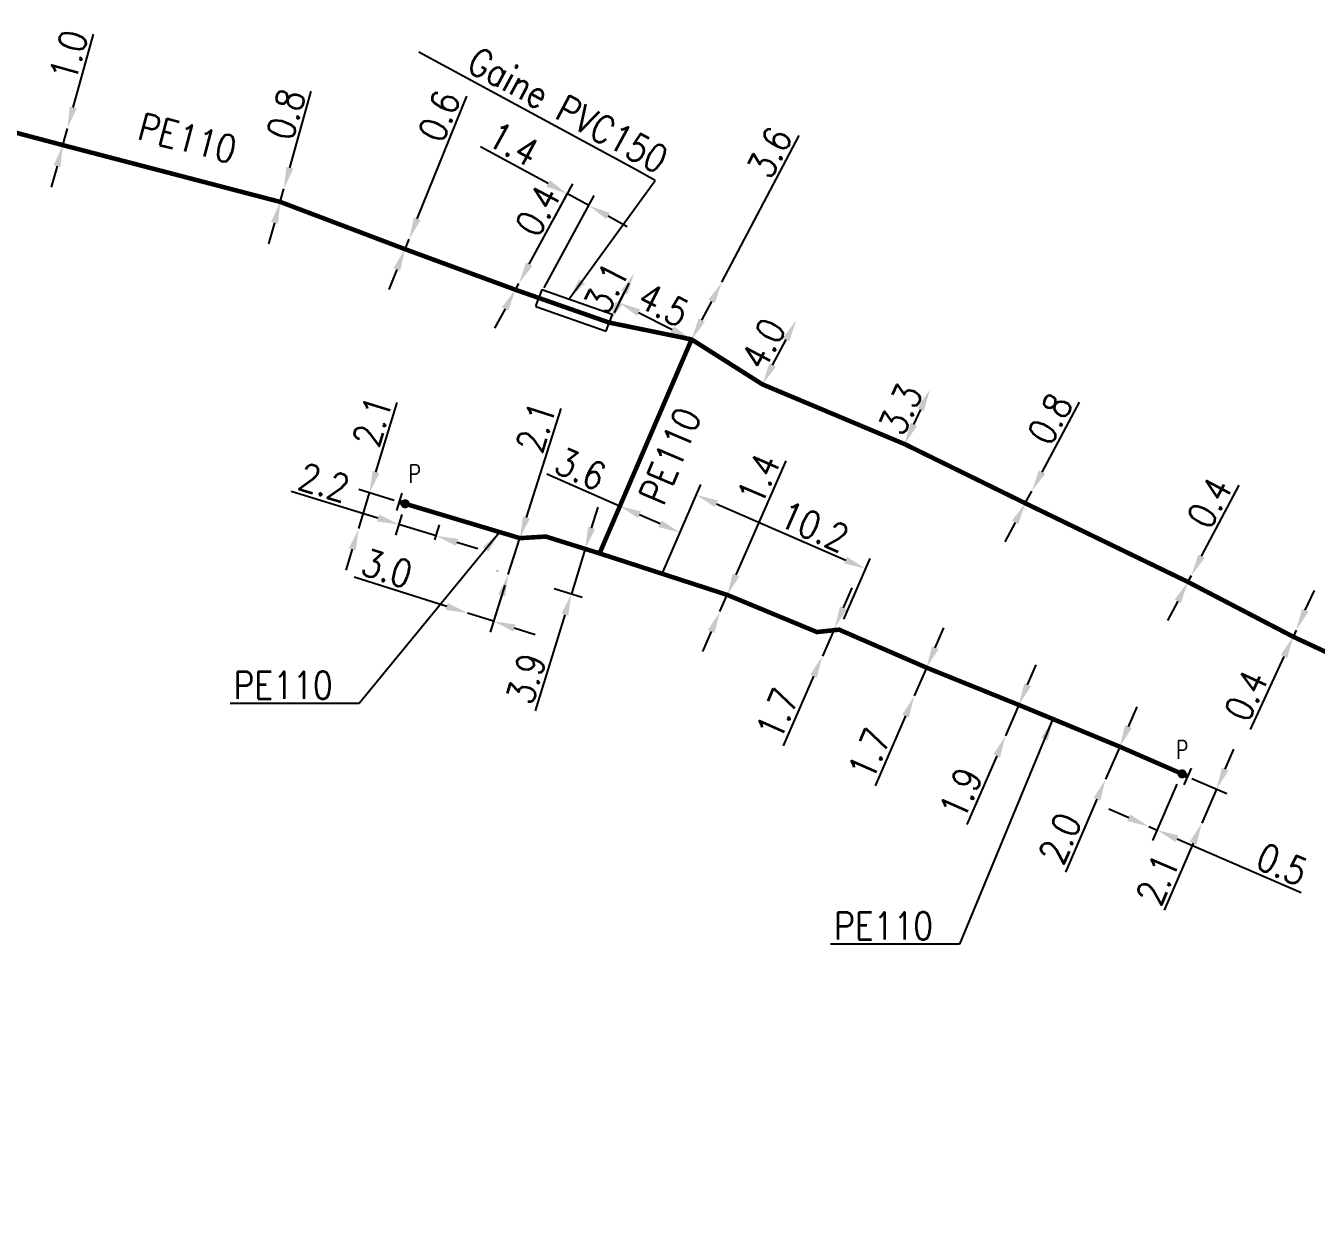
# Model space of a CAD drawing. Header units: millimetres. Extents: x 110000 to 110971, y 128118 to 129006.
# Drawn here: x 110171.7 to 110242.7, y 128622.2 to 128687.7 of the extents above; entities that cross this region are included whole.
import ezdxf
from ezdxf.enums import TextEntityAlignment as Align

# ---------------------------------------------------------------- set-up
doc = ezdxf.new("R2010")
doc.units = ezdxf.units.MM
doc.linetypes.add('L_100_PE', pattern=[14, 10, -1.5, 1, -1.5])
doc.layers.get('0').update_dxf_attribs({"linetype": 'CONTINUOUS'})
for name, color, linetype in [('L_140', 3, 'CONTINUOUS'), ('L_300', 7, 'CONTINUOUS'), ('L_340', 7, 'CONTINUOUS'), ('L_400', 7, 'CONTINUOUS')]:
    doc.layers.add(name, color=color, linetype=linetype)
doc.styles.add('G_ROMANS', font='ROMANS.SHX', dxfattribs={"width": 0.75})
doc.styles.get("Standard").update_dxf_attribs({"font": 'romans.shx', "width": 0.85})
doc.dimstyles.get("Standard").update_dxf_attribs({"dimtxt": 1.5, "dimasz": 1.2, "dimexe": 0.625, "dimexo": 0.625, "dimgap": 0.25, "dimtad": 1, "dimdec": 1, "dimzin": 0, "dimdsep": 46, "dimtxsty": 'Standard', "dimcen": -0.5, "dimadec": 0, "dimazin": 0, "dimtfac": 1, "dimtdec": 1, "dimtmove": 0, "dimatfit": 3, "dimfxl": 1, "dimtolj": 1, "dimtzin": 0, "dimarcsym": 0})

# ---------------------------------------------------------------- blocks, each defined once
blk = doc.blocks.new('*D106')
at = {"layer": 'L_140', "color": 0, "linetype": 'Continuous', "lineweight": -2, "ltscale": 0.5, "transparency": 16777216}
for p, q in [((110174.272, 128683.191), (110175.386, 128687.23)), ((110173.7, 128681.119), (110173.953, 128682.034)), ((110173.381, 128679.962), (110173.062, 128678.805))]:
    blk.add_line(p, q, dxfattribs=at)
at = {"layer": 'L_140', "color": 0, "linetype": 'Continuous', "ltscale": 0.5, "transparency": 16777216}
for points in [[(110174.079, 128683.244), (110174.465, 128683.138), (110173.953, 128682.034)], [(110173.188, 128680.015), (110173.574, 128679.909), (110173.7, 128681.119)]]:
    blk.add_solid(points, dxfattribs=at)
at = {"layer": 'L_140', "color": 0, "linetype": 'Continuous', "ltscale": 0.5, "transparency": 16777216, "insert": (110174.025, 128686.055), "char_height": 1.5, "attachment_point": 5, "rotation": 74.57262}
blk.add_mtext('\\A1;1.0', dxfattribs=at)
blk = doc.blocks.new('*D107')
at = {"layer": 'L_140', "color": 0, "linetype": 'Continuous', "lineweight": -2, "ltscale": 0.5, "transparency": 16777216}
for p, q in [((110186.197, 128679.87), (110187.371, 128684.081)), ((110185.674, 128677.991), (110185.875, 128678.714)), ((110185.352, 128676.835), (110185.029, 128675.679))]:
    blk.add_line(p, q, dxfattribs=at)
at = {"layer": 'L_140', "color": 0, "linetype": 'Continuous', "ltscale": 0.5, "transparency": 16777216}
for points in [[(110186.005, 128679.923), (110186.39, 128679.816), (110185.875, 128678.714)], [(110185.159, 128676.889), (110185.544, 128676.782), (110185.674, 128677.991)]]:
    blk.add_solid(points, dxfattribs=at)
at = {"layer": 'L_140', "color": 0, "linetype": 'Continuous', "ltscale": 0.5, "transparency": 16777216, "insert": (110185.982, 128682.822), "char_height": 1.5, "attachment_point": 5, "rotation": 74.42528}
blk.add_mtext('\\A1;0.8', dxfattribs=at)
blk = doc.blocks.new('*D108')
at = {"layer": 'L_140', "color": 0, "linetype": 'Continuous', "lineweight": -2, "ltscale": 0.5, "transparency": 16777216}
blk.add_line((110220.549, 128665.75), (110220.927, 128666.567), dxfattribs=at)
at = {"layer": 'L_140', "color": 0, "linetype": 'Continuous', "ltscale": 0.5, "transparency": 16777216}
for points in [[(110220.746, 128666.651), (110221.109, 128666.483), (110221.432, 128667.656)], [(110220.367, 128665.835), (110220.73, 128665.666), (110220.044, 128664.662)]]:
    blk.add_solid(points, dxfattribs=at)
at = {"layer": 'L_140', "color": 0, "linetype": 'Continuous', "ltscale": 0.5, "transparency": 16777216, "insert": (110219.831, 128666.579), "char_height": 1.5, "attachment_point": 5, "rotation": 65.12951}
blk.add_mtext('\\A1;3.3', dxfattribs=at)
blk = doc.blocks.new('*D109')
at = {"layer": 'L_140', "color": 0, "linetype": 'Continuous', "lineweight": -2, "ltscale": 0.5, "transparency": 16777216}
for p, q in [((110227.609, 128663.125), (110229.675, 128666.977)), ((110226.687, 128661.407), (110227.042, 128662.068)), ((110226.12, 128660.349), (110225.553, 128659.292))]:
    blk.add_line(p, q, dxfattribs=at)
at = {"layer": 'L_140', "color": 0, "linetype": 'Continuous', "ltscale": 0.5, "transparency": 16777216}
for points in [[(110227.433, 128663.22), (110227.785, 128663.03), (110227.042, 128662.068)], [(110225.944, 128660.444), (110226.296, 128660.255), (110226.687, 128661.407)]]:
    blk.add_solid(points, dxfattribs=at)
at = {"layer": 'L_140', "color": 0, "linetype": 'Continuous', "ltscale": 0.5, "transparency": 16777216, "insert": (110228.044, 128666.053), "char_height": 1.5, "attachment_point": 5, "rotation": 61.7933}
blk.add_mtext('\\A1;0.8', dxfattribs=at)
blk = doc.blocks.new('*D110')
at = {"layer": 'L_140', "color": 0, "linetype": 'Continuous', "lineweight": -2, "ltscale": 0.5, "transparency": 16777216}
for p, q in [((110236.39, 128658.489), (110238.459, 128662.408)), ((110235.643, 128657.074), (110235.83, 128657.428)), ((110235.083, 128656.013), (110234.522, 128654.951))]:
    blk.add_line(p, q, dxfattribs=at)
at = {"layer": 'L_140', "color": 0, "linetype": 'Continuous', "ltscale": 0.5, "transparency": 16777216}
for points in [[(110236.213, 128658.582), (110236.567, 128658.395), (110235.83, 128657.428)], [(110234.906, 128656.106), (110235.26, 128655.919), (110235.643, 128657.074)]]:
    blk.add_solid(points, dxfattribs=at)
at = {"layer": 'L_140', "color": 0, "linetype": 'Continuous', "ltscale": 0.5, "transparency": 16777216, "insert": (110236.821, 128661.446), "char_height": 1.5, "attachment_point": 5, "rotation": 62.16647}
blk.add_mtext('\\A1;0.4', dxfattribs=at)
blk = doc.blocks.new('*D111')
at = {"layer": 'L_140', "color": 0, "linetype": 'Continuous', "lineweight": -2, "ltscale": 0.5, "transparency": 16777216}
for p, q in [((110242.101, 128655.514), (110242.604, 128656.604)), ((110241.599, 128654.425), (110241.431, 128654.062)), ((110240.928, 128652.972), (110239.071, 128648.948))]:
    blk.add_line(p, q, dxfattribs=at)
at = {"layer": 'L_140', "color": 0, "linetype": 'Continuous', "ltscale": 0.5, "transparency": 16777216}
for points in [[(110241.92, 128655.598), (110242.283, 128655.431), (110241.599, 128654.425)], [(110240.747, 128653.056), (110241.11, 128652.888), (110241.431, 128654.062)]]:
    blk.add_solid(points, dxfattribs=at)
at = {"layer": 'L_140', "color": 0, "linetype": 'Continuous', "ltscale": 0.5, "transparency": 16777216, "insert": (110238.84, 128650.834), "char_height": 1.5, "attachment_point": 5, "rotation": 65.22981}
blk.add_mtext('\\A1;0.4', dxfattribs=at)
blk = doc.blocks.new('*D115')
at = {"layer": 'L_140', "color": 0, "linetype": 'Continuous', "lineweight": -2, "ltscale": 0.5, "transparency": 16777216}
blk.add_line((110212.776, 128669.011), (110213.523, 128670.426), dxfattribs=at)
at = {"layer": 'L_140', "color": 0, "linetype": 'Continuous', "ltscale": 0.5, "transparency": 16777216}
for points in [[(110213.346, 128670.519), (110213.7, 128670.333), (110214.083, 128671.488)], [(110212.599, 128669.104), (110212.953, 128668.918), (110212.216, 128667.95)]]:
    blk.add_solid(points, dxfattribs=at)
at = {"layer": 'L_140', "color": 0, "linetype": 'Continuous', "ltscale": 0.5, "transparency": 16777216, "insert": (110212.265, 128670.185), "char_height": 1.5, "attachment_point": 5, "rotation": 62.18702}
blk.add_mtext('\\A1;4.0', dxfattribs=at)
blk = doc.blocks.new('*D181')
at = {"layer": 'L_400', "color": 0, "linetype": 'Continuous', "lineweight": -2, "transparency": 16777216}
blk.add_line((110204.314, 128672.422), (110204.608, 128673.001), dxfattribs=at)
at = {"layer": 'L_400', "color": 0, "linetype": 'Continuous', "transparency": 16777216}
for points in [[(110204.43, 128673.092), (110204.787, 128672.911), (110205.152, 128674.071)], [(110204.136, 128672.512), (110204.492, 128672.331), (110203.771, 128671.352)]]:
    blk.add_solid(points, dxfattribs=at)
at = {"layer": 'L_400', "color": 0, "linetype": 'Continuous', "transparency": 16777216, "insert": (110203.623, 128673.27), "char_height": 1.5, "attachment_point": 5, "rotation": 63.08377}
blk.add_mtext('\\A1;3.1', dxfattribs=at)
blk = doc.blocks.new('*D182')
at = {"layer": 'L_140', "color": 0, "linetype": 'Continuous', "lineweight": -2, "ltscale": 0.5, "transparency": 16777216}
for p, q in [((110199.379, 128674.565), (110201.492, 128678.462)), ((110198.617, 128673.159), (110198.807, 128673.511)), ((110198.045, 128672.104), (110197.473, 128671.049))]:
    blk.add_line(p, q, dxfattribs=at)
at = {"layer": 'L_140', "color": 0, "linetype": 'Continuous', "ltscale": 0.5, "transparency": 16777216}
for points in [[(110199.203, 128674.661), (110199.555, 128674.47), (110198.807, 128673.511)], [(110197.869, 128672.199), (110198.22, 128672.009), (110198.617, 128673.159)]]:
    blk.add_solid(points, dxfattribs=at)
at = {"layer": 'L_140', "color": 0, "linetype": 'Continuous', "ltscale": 0.5, "transparency": 16777216, "insert": (110199.843, 128677.518), "char_height": 1.5, "attachment_point": 5, "rotation": 61.53162}
blk.add_mtext('\\A1;0.4', dxfattribs=at)
blk = doc.blocks.new('*D183')
at = {"layer": 'L_400', "color": 0, "linetype": 'Continuous', "lineweight": -2, "transparency": 16777216}
for p, q in [((110200.422, 128679.005), (110196.686, 128681.031)), ((110200.713, 128677.025), (110201.774, 128678.983)), ((110200.205, 128673.256), (110202.961, 128678.339)), ((110202.663, 128677.79), (110201.477, 128678.433)), ((110203.718, 128677.218), (110204.773, 128676.646))]:
    blk.add_line(p, q, dxfattribs=at)
at = {"layer": 'L_400', "color": 0, "linetype": 'Continuous', "transparency": 16777216}
for points in [[(110200.517, 128679.181), (110200.326, 128678.829), (110201.477, 128678.433)], [(110203.814, 128677.394), (110203.623, 128677.042), (110202.663, 128677.79)]]:
    blk.add_solid(points, dxfattribs=at)
at = {"layer": 'L_400', "color": 0, "linetype": 'Continuous', "transparency": 16777216, "insert": (110198.503, 128681.183), "char_height": 1.5, "attachment_point": 5, "rotation": 331.53162}
blk.add_mtext('\\A1;1.4', dxfattribs=at)
blk = doc.blocks.new('*D184')
at = {"layer": 'L_140', "color": 0, "linetype": 'Continuous', "lineweight": -2, "ltscale": 0.5, "transparency": 16777216}
for p, q in [((110193.214, 128677.061), (110195.942, 128683.816)), ((110192.54, 128675.392), (110192.765, 128675.948)), ((110192.09, 128674.279), (110191.641, 128673.167))]:
    blk.add_line(p, q, dxfattribs=at)
at = {"layer": 'L_140', "color": 0, "linetype": 'Continuous', "ltscale": 0.5, "transparency": 16777216}
for points in [[(110193.029, 128677.136), (110193.399, 128676.986), (110192.765, 128675.948)], [(110191.905, 128674.354), (110192.276, 128674.204), (110192.54, 128675.392)]]:
    blk.add_solid(points, dxfattribs=at)
at = {"layer": 'L_140', "color": 0, "linetype": 'Continuous', "ltscale": 0.5, "transparency": 16777216, "insert": (110194.421, 128682.72), "char_height": 1.5, "attachment_point": 5, "rotation": 68.00463}
blk.add_mtext('\\A1;0.6', dxfattribs=at)
blk = doc.blocks.new('*D438')
at = {"layer": 'L_140', "color": 0, "linetype": 'Continuous', "lineweight": -2, "ltscale": 2, "transparency": 16777216}
for p, q in [((110204.353, 128661.255), (110200.352, 128663.015)), ((110206.579, 128660.277), (110205.452, 128660.772))]:
    blk.add_line(p, q, dxfattribs=at)
at = {"layer": 'L_140', "color": 0, "linetype": 'Continuous', "ltscale": 2, "transparency": 16777216}
for points in [[(110205.532, 128660.955), (110205.371, 128660.589), (110204.353, 128661.255)], [(110206.66, 128660.46), (110206.499, 128660.093), (110207.678, 128659.794)]]:
    blk.add_solid(points, dxfattribs=at)
at = {"layer": 'L_140', "color": 0, "linetype": 'Continuous', "ltscale": 2, "transparency": 16777216, "insert": (110202.206, 128663.292), "char_height": 1.5, "attachment_point": 5, "rotation": 336.26617}
blk.add_mtext('\\A1;3.6', dxfattribs=at)
blk = doc.blocks.new('*D439')
at = {"layer": 'L_140', "color": 0, "linetype": 'Continuous', "lineweight": -2, "ltscale": 2, "transparency": 16777216}
for p, q in [((110210.764, 128657.46), (110213.529, 128663.748)), ((110209.878, 128655.443), (110210.281, 128656.361)), ((110209.395, 128654.344), (110208.912, 128653.246))]:
    blk.add_line(p, q, dxfattribs=at)
at = {"layer": 'L_140', "color": 0, "linetype": 'Continuous', "ltscale": 2, "transparency": 16777216}
for points in [[(110210.581, 128657.54), (110210.947, 128657.379), (110210.281, 128656.361)], [(110209.211, 128654.425), (110209.578, 128654.264), (110209.878, 128655.443)]]:
    blk.add_solid(points, dxfattribs=at)
at = {"layer": 'L_140', "color": 0, "linetype": 'Continuous', "ltscale": 2, "transparency": 16777216, "insert": (110212, 128662.754), "char_height": 1.5, "attachment_point": 5, "rotation": 66.26617}
blk.add_mtext('\\A1;1.4', dxfattribs=at)
blk = doc.blocks.new('*D440')
at = {"layer": 'L_140', "color": 0, "linetype": 'Continuous', "lineweight": -2, "ltscale": 2, "transparency": 16777216}
for p, q in [((110202.812, 128660.04), (110203.165, 128661.187)), ((110202.458, 128658.894), (110201.695, 128656.418)), ((110200.747, 128656.711), (110202.292, 128656.234)), ((110201.341, 128655.272), (110199.708, 128649.979))]:
    blk.add_line(p, q, dxfattribs=at)
at = {"layer": 'L_140', "color": 0, "linetype": 'Continuous', "ltscale": 2, "transparency": 16777216}
for points in [[(110202.621, 128660.099), (110203.003, 128659.981), (110202.458, 128658.894)], [(110201.15, 128655.331), (110201.532, 128655.213), (110201.695, 128656.418)]]:
    blk.add_solid(points, dxfattribs=at)
at = {"layer": 'L_140', "color": 0, "linetype": 'Continuous', "ltscale": 2, "transparency": 16777216, "insert": (110199.211, 128651.76), "char_height": 1.5, "attachment_point": 5, "rotation": 72.85866}
blk.add_mtext('\\A1;3.9', dxfattribs=at)
blk = doc.blocks.new('*D441')
at = {"layer": 'L_140', "color": 0, "linetype": 'Continuous', "lineweight": -2, "ltscale": 2, "transparency": 16777216}
for p, q in [((110216.676, 128655.653), (110217.156, 128656.753)), ((110216.195, 128654.553), (110215.515, 128652.997)), ((110215.034, 128651.897), (110213.357, 128648.058))]:
    blk.add_line(p, q, dxfattribs=at)
at = {"layer": 'L_140', "color": 0, "linetype": 'Continuous', "ltscale": 2, "transparency": 16777216}
for points in [[(110216.492, 128655.733), (110216.859, 128655.573), (110216.195, 128654.553)], [(110214.851, 128651.977), (110215.218, 128651.817), (110215.515, 128652.997)]]:
    blk.add_solid(points, dxfattribs=at)
at = {"layer": 'L_140', "color": 0, "linetype": 'Continuous', "ltscale": 2, "transparency": 16777216, "insert": (110213.039, 128649.828), "char_height": 1.5, "attachment_point": 5, "rotation": 66.39288}
blk.add_mtext('\\A1;1.7', dxfattribs=at)
blk = doc.blocks.new('*D442')
at = {"layer": 'L_140', "color": 0, "linetype": 'Continuous', "lineweight": -2, "ltscale": 2, "transparency": 16777216}
for p, q in [((110221.73, 128653.457), (110222.208, 128654.558)), ((110221.251, 128652.357), (110220.574, 128650.798)), ((110220.096, 128649.697), (110218.427, 128645.854))]:
    blk.add_line(p, q, dxfattribs=at)
at = {"layer": 'L_140', "color": 0, "linetype": 'Continuous', "ltscale": 2, "transparency": 16777216}
for points in [[(110221.546, 128653.537), (110221.913, 128653.378), (110221.251, 128652.357)], [(110219.913, 128649.777), (110220.28, 128649.617), (110220.574, 128650.798)]]:
    blk.add_solid(points, dxfattribs=at)
at = {"layer": 'L_140', "color": 0, "linetype": 'Continuous', "ltscale": 2, "transparency": 16777216, "insert": (110218.105, 128647.624), "char_height": 1.5, "attachment_point": 5, "rotation": 66.52154}
blk.add_mtext('\\A1;1.7', dxfattribs=at)
blk = doc.blocks.new('*D443')
at = {"layer": 'L_140', "color": 0, "linetype": 'Continuous', "lineweight": -2, "ltscale": 2, "transparency": 16777216}
for p, q in [((110226.81, 128651.406), (110227.288, 128652.507)), ((110226.332, 128650.306), (110225.595, 128648.609)), ((110225.117, 128647.508), (110223.472, 128643.722))]:
    blk.add_line(p, q, dxfattribs=at)
at = {"layer": 'L_140', "color": 0, "linetype": 'Continuous', "ltscale": 2, "transparency": 16777216}
for points in [[(110226.626, 128651.486), (110226.993, 128651.327), (110226.332, 128650.306)], [(110224.933, 128647.588), (110225.3, 128647.429), (110225.595, 128648.609)]]:
    blk.add_solid(points, dxfattribs=at)
at = {"layer": 'L_140', "color": 0, "linetype": 'Continuous', "ltscale": 2, "transparency": 16777216, "insert": (110223.138, 128645.463), "char_height": 1.5, "attachment_point": 5, "rotation": 66.52154}
blk.add_mtext('\\A1;1.9', dxfattribs=at)
blk = doc.blocks.new('*D444')
at = {"layer": 'L_140', "color": 0, "linetype": 'Continuous', "lineweight": -2, "ltscale": 2, "transparency": 16777216}
for p, q in [((110232.365, 128649.108), (110232.843, 128650.209)), ((110231.887, 128648.008), (110231.111, 128646.219)), ((110230.633, 128645.118), (110228.892, 128641.108))]:
    blk.add_line(p, q, dxfattribs=at)
at = {"layer": 'L_140', "color": 0, "linetype": 'Continuous', "ltscale": 2, "transparency": 16777216}
for points in [[(110232.182, 128649.188), (110232.549, 128649.029), (110231.887, 128648.008)], [(110230.449, 128645.198), (110230.816, 128645.039), (110231.111, 128646.219)]]:
    blk.add_solid(points, dxfattribs=at)
at = {"layer": 'L_140', "color": 0, "linetype": 'Continuous', "ltscale": 2, "transparency": 16777216, "insert": (110228.606, 128642.961), "char_height": 1.5, "attachment_point": 5, "rotation": 66.52989}
blk.add_mtext('\\A1;2.0', dxfattribs=at)
blk = doc.blocks.new('*D445')
at = {"layer": 'L_300', "color": 0, "linetype": 'Continuous', "lineweight": -2, "ltscale": 2, "transparency": 16777216}
for p, q in [((110235.032, 128645.94), (110233.69, 128642.848)), ((110232.379, 128644.099), (110231.279, 128644.577)), ((110233.729, 128644.194), (110233.729, 128644.194)), ((110233.48, 128643.621), (110233.939, 128643.422)), ((110235.039, 128642.944), (110241.877, 128639.975))]:
    blk.add_line(p, q, dxfattribs=at)
at = {"layer": 'L_300', "color": 0, "linetype": 'Continuous', "ltscale": 2, "transparency": 16777216}
for points in [[(110232.459, 128644.282), (110232.3, 128643.915), (110233.48, 128643.621)], [(110235.119, 128643.127), (110234.96, 128642.76), (110233.939, 128643.422)]]:
    blk.add_solid(points, dxfattribs=at)
at = {"layer": 'L_300', "color": 0, "linetype": 'Continuous', "ltscale": 2, "transparency": 16777216, "insert": (110240.821, 128641.524), "char_height": 1.5, "attachment_point": 5, "rotation": 336.52938}
blk.add_mtext('\\A1;0.5', dxfattribs=at)
blk = doc.blocks.new('*D446')
at = {"layer": 'L_300', "color": 0, "linetype": 'Continuous', "lineweight": -2, "ltscale": 2, "transparency": 16777216}
for p, q in [((110237.694, 128646.773), (110238.172, 128647.874)), ((110235.854, 128646.264), (110237.789, 128645.424)), ((110237.216, 128645.673), (110236.4, 128643.792)), ((110235.922, 128642.691), (110234.326, 128639.016))]:
    blk.add_line(p, q, dxfattribs=at)
at = {"layer": 'L_300', "color": 0, "linetype": 'Continuous', "ltscale": 2, "transparency": 16777216}
for points in [[(110237.511, 128646.853), (110237.878, 128646.694), (110237.216, 128645.673)], [(110235.738, 128642.771), (110236.105, 128642.612), (110236.4, 128643.792)]]:
    blk.add_solid(points, dxfattribs=at)
at = {"layer": 'L_300', "color": 0, "linetype": 'Continuous', "ltscale": 2, "transparency": 16777216, "insert": (110233.968, 128640.702), "char_height": 1.5, "attachment_point": 5, "rotation": 66.52938}
blk.add_mtext('\\A1;2.1', dxfattribs=at)
blk = doc.blocks.new('L_340_07')
at = {"color": 0, "linetype": 'Continuous', "const_width": 0.25, "flags": 128}
blk.add_lwpolyline([(0, 0), (0.35, 0)], dxfattribs=at)
at = {"color": 0, "linetype": 'Continuous', "flags": 128}
blk.add_lwpolyline([(0.35, -0.5), (0.35, 0.5)], dxfattribs=at)
at = {"color": 0, "linetype": 'Continuous', "width": 0.75, "flags": 3}
for tag, p in [('DEF_LEG', (0.723, -3.465)), ('DEF_COUP', (0.723, -5.965)), ('DEF_TYPE', (0.723, -8.465))]:
    blk.add_attdef(tag, text='', height=1.2, dxfattribs=at).set_placement(p, align=Align.MIDDLE)
blk = doc.blocks.new('*D447')
at = {"layer": 'L_140', "color": 0, "linetype": 'Continuous', "lineweight": -2, "ltscale": 2, "transparency": 16777216}
for p, q in [((110194.836, 128655.726), (110189.735, 128657.346)), ((110198.038, 128656.892), (110197.219, 128654.313)), ((110197.408, 128654.909), (110195.979, 128655.363)), ((110198.552, 128654.545), (110199.696, 128654.182))]:
    blk.add_line(p, q, dxfattribs=at)
at = {"layer": 'L_140', "color": 0, "linetype": 'Continuous', "ltscale": 2, "transparency": 16777216}
for points in [[(110194.896, 128655.917), (110194.775, 128655.535), (110195.979, 128655.363)], [(110198.613, 128654.736), (110198.491, 128654.355), (110197.408, 128654.909)]]:
    blk.add_solid(points, dxfattribs=at)
at = {"layer": 'L_140', "color": 0, "linetype": 'Continuous', "ltscale": 2, "transparency": 16777216, "insert": (110191.549, 128657.819), "char_height": 1.5, "attachment_point": 5, "rotation": 342.3742}
blk.add_mtext('\\A1;3.0', dxfattribs=at)
blk = doc.blocks.new('*D448')
at = {"layer": 'L_300', "color": 0, "linetype": 'Continuous', "lineweight": -2, "ltscale": 2, "transparency": 16777216}
for p, q in [((110191.05, 128660.594), (110186.272, 128662.058)), ((110192.362, 128660.782), (110192.014, 128659.645)), ((110194.252, 128659.612), (110192.197, 128660.242)), ((110194.183, 128659.387), (110194.436, 128660.21)), ((110195.4, 128659.261), (110196.547, 128658.909))]:
    blk.add_line(p, q, dxfattribs=at)
at = {"layer": 'L_300', "color": 0, "linetype": 'Continuous', "ltscale": 2, "transparency": 16777216}
for points in [[(110191.108, 128660.785), (110190.991, 128660.403), (110192.197, 128660.242)], [(110195.458, 128659.452), (110195.341, 128659.07), (110194.252, 128659.612)]]:
    blk.add_solid(points, dxfattribs=at)
at = {"layer": 'L_300', "color": 0, "linetype": 'Continuous', "ltscale": 2, "transparency": 16777216, "insert": (110188.081, 128662.55), "char_height": 1.5, "attachment_point": 5, "rotation": 342.95984}
blk.add_mtext('\\A1;2.2', dxfattribs=at)
blk = doc.blocks.new('*D449')
at = {"layer": 'L_300', "color": 0, "linetype": 'Continuous', "lineweight": -2, "ltscale": 2, "transparency": 16777216}
for p, q in [((110190.94, 128663.126), (110192.115, 128666.958)), ((110189.988, 128660.019), (110190.589, 128661.979)), ((110191.948, 128661.562), (110189.991, 128662.162)), ((110189.636, 128658.872), (110189.285, 128657.724))]:
    blk.add_line(p, q, dxfattribs=at)
at = {"layer": 'L_300', "color": 0, "linetype": 'Continuous', "ltscale": 2, "transparency": 16777216}
for points in [[(110190.749, 128663.185), (110191.131, 128663.068), (110190.589, 128661.979)], [(110189.445, 128658.93), (110189.827, 128658.813), (110189.988, 128660.019)]]:
    blk.add_solid(points, dxfattribs=at)
at = {"layer": 'L_300', "color": 0, "linetype": 'Continuous', "ltscale": 2, "transparency": 16777216, "insert": (110190.747, 128665.909), "char_height": 1.5, "attachment_point": 5, "rotation": 72.95984}
blk.add_mtext('\\A1;2.1', dxfattribs=at)
blk = doc.blocks.new('*D450')
at = {"layer": 'L_140', "color": 0, "linetype": 'Continuous', "lineweight": -2, "ltscale": 2, "transparency": 16777216}
for p, q in [((110199.225, 128660.631), (110201.13, 128666.627)), ((110198.226, 128657.488), (110198.861, 128659.487)), ((110197.632, 128657.677), (110197.631, 128657.678)), ((110197.863, 128656.345), (110197.499, 128655.201))]:
    blk.add_line(p, q, dxfattribs=at)
at = {"layer": 'L_140', "color": 0, "linetype": 'Continuous', "ltscale": 2, "transparency": 16777216}
for points in [[(110199.034, 128660.691), (110199.415, 128660.57), (110198.861, 128659.487)], [(110197.672, 128656.405), (110198.053, 128656.284), (110198.226, 128657.488)]]:
    blk.add_solid(points, dxfattribs=at)
at = {"layer": 'L_140', "color": 0, "linetype": 'Continuous', "ltscale": 2, "transparency": 16777216, "insert": (110199.751, 128665.592), "char_height": 1.5, "attachment_point": 5, "rotation": 72.3742}
blk.add_mtext('\\A1;2.1', dxfattribs=at)
blk = doc.blocks.new('*D451')
at = {"layer": 'L_140', "color": 0, "linetype": 'Continuous', "lineweight": -2, "ltscale": 2, "transparency": 16777216}
for p, q in [((110209.982, 128673.58), (110214.241, 128681.655)), ((110208.876, 128671.484), (110209.422, 128672.518))]:
    blk.add_line(p, q, dxfattribs=at)
at = {"layer": 'L_140', "color": 0, "linetype": 'Continuous', "ltscale": 2, "transparency": 16777216}
for points in [[(110209.245, 128672.612), (110209.599, 128672.425), (110209.982, 128673.58)], [(110208.699, 128671.577), (110209.053, 128671.391), (110208.316, 128670.423)]]:
    blk.add_solid(points, dxfattribs=at)
at = {"layer": 'L_140', "color": 0, "linetype": 'Continuous', "ltscale": 2, "transparency": 16777216, "insert": (110212.617, 128680.719), "char_height": 1.5, "attachment_point": 5, "rotation": 62.18702}
blk.add_mtext('\\A1;3.6', dxfattribs=at)
blk = doc.blocks.new('*D452')
at = {"layer": 'L_140', "color": 0, "linetype": 'Continuous', "lineweight": -2, "ltscale": 2, "transparency": 16777216}
for p, q in [((110204.869, 128673.514), (110204.044, 128671.89)), ((110205.397, 128671.904), (110207.246, 128670.966))]:
    blk.add_line(p, q, dxfattribs=at)
at = {"layer": 'L_140', "color": 0, "linetype": 'Continuous', "ltscale": 2, "transparency": 16777216}
for points in [[(110205.488, 128672.083), (110205.307, 128671.726), (110204.327, 128672.448)], [(110207.337, 128671.144), (110207.156, 128670.788), (110208.316, 128670.423)]]:
    blk.add_solid(points, dxfattribs=at)
at = {"layer": 'L_140', "color": 0, "linetype": 'Continuous', "ltscale": 2, "transparency": 16777216, "insert": (110206.774, 128672.327), "char_height": 1.5, "attachment_point": 5, "rotation": 333.08377}
blk.add_mtext('\\A1;4.5', dxfattribs=at)
blk = doc.blocks.new('*D464')
at = {"layer": 'L_140', "color": 0, "linetype": 'Continuous', "lineweight": -2, "transparency": 16777216}
for p, q in [((110206.688, 128657.524), (110208.829, 128662.434)), ((110209.679, 128661.381), (110216.799, 128658.276)), ((110216.689, 128655.02), (110218.149, 128658.37))]:
    blk.add_line(p, q, dxfattribs=at)
at = {"layer": 'L_140', "color": 0, "linetype": 'Continuous', "transparency": 16777216}
for points in [[(110209.759, 128661.564), (110209.599, 128661.198), (110208.579, 128661.861)], [(110216.879, 128658.46), (110216.719, 128658.093), (110217.899, 128657.797)]]:
    blk.add_solid(points, dxfattribs=at)
at = {"layer": 'L_140', "color": 0, "linetype": 'Continuous', "transparency": 16777216, "insert": (110215.064, 128660.124), "char_height": 1.5, "attachment_point": 5, "rotation": 336.44154}
blk.add_mtext('\\A1;10.2', dxfattribs=at)
blk = doc.blocks.new('L_300_12')
at = {"color": 0, "linetype": 'Continuous', "const_width": 0.248, "flags": 128}
blk.add_lwpolyline([(-0.126, 0, 1), (0.126, 0, 1)], format="xyb", close=True, dxfattribs=at)
at = {"linetype": 'Continuous', "style": 'G_ROMANS', "width": 0.75}
blk.add_attdef('P', text='', height=1, dxfattribs=at).set_placement((0, 1.331), align=Align.MIDDLE_CENTER)
at = {"color": 0, "linetype": 'Continuous', "width": 0.75, "flags": 3}
for tag, p in [('DEF_LEG', (0, -5)), ('DEF_COUP', (0, -7.5)), ('DEF_TYPE', (0, -10))]:
    blk.add_attdef(tag, text='', height=1.2, dxfattribs=at).set_placement(p, align=Align.MIDDLE)

msp = doc.modelspace()

# ---------------------------------------------------------------- linework, layer by layer
at = {"layer": 'L_140', "linetype": 'L_100_PE', "ltscale": 0.5}
msp.add_lwpolyline([(110169.011, 128682.361, 0.25, 0.25, 0), (110173.7, 128681.119, 0.25, 0.25, 0), (110185.674, 128677.991, 0.25, 0.25, 0), (110192.54, 128675.392, 0.25, 0.25, 0), (110198.617, 128673.159, 0.25, 0.25, 0), (110199.907, 128672.706, 0.25, 0.25, 0), (110203.771, 128671.352, 0.25, 0.25, 0), (110208.316, 128670.423, 0.25, 0.25, 0), (110212.216, 128667.95, 0.25, 0.25, 0), (110220.044, 128664.662, 0.25, 0.25, 0), (110226.687, 128661.407, 0.25, 0.25, 0), (110235.643, 128657.074, 0.25, 0.25, 0), (110241.431, 128654.062, 0.25, 0.25, 0), (110251.149, 128649.531, 0.25, 0.25, 0), (110270.554, 128640.592, 0.25, 0.25, 0), (110285.056, 128633.92, 0.25, 0.25, 0), (110292.049, 128631.138, 0.25, 0.25, 0), (110293.084, 128630.768, 0.25, 0.25, 0), (110300.497, 128628.12, 0.25, 0.25, 0), (110306.628, 128626.111, 0.25, 0.25, 0), (110318.242, 128622.346, 0.25, 0.25, 0)], format="xyseb", dxfattribs=at)
at = {"layer": 'L_140', "linetype": 'L_100_PE', "const_width": 0.25, "flags": 128}
msp.add_lwpolyline([(110203.248, 128658.646), (110208.316, 128670.423)], dxfattribs=at)
at = {"layer": 'L_140', "linetype": 'L_100_PE', "flags": 128}
msp.add_lwpolyline([(110192.545, 128661.379, 0.25, 0.25, 0), (110198.861, 128659.487, 0.25, 0.25, 0), (110198.861, 128659.487, 0.25, 0.25, 0), (110200.296, 128659.572, 0.25, 0.25, 0), (110203.248, 128658.646, 0.25, 0.25, 0), (110210.281, 128656.361, 0.25, 0.25, 0), (110215.213, 128654.318, 0.25, 0.25, 0), (110216.439, 128654.448, 0.25, 0.25, 0), (110218.723, 128653.455, 0.25, 0.25, 0), (110221.252, 128652.357, 0.25, 0.25, 0), (110226.332, 128650.306, 0.25, 0.25, 0), (110231.887, 128648.008, 0.25, 0.25, 0), (110235.322, 128646.51, 0, 0, 0)], format="xyseb", dxfattribs=at)
at = {"layer": 'L_400', "color": 7, "linetype": 'CONTINUOUS'}
for p, q in [((110200.072, 128673.178), (110199.907, 128672.706)), ((110200.072, 128673.178), (110203.936, 128671.823)), ((110199.742, 128672.235), (110199.907, 128672.706)), ((110199.742, 128672.235), (110203.605, 128670.88)), ((110203.936, 128671.823), (110203.771, 128671.352)), ((110203.605, 128670.88), (110203.771, 128671.352))]:
    msp.add_line(p, q, dxfattribs=at)

# ---------------------------------------------------------------- block references
at = {"layer": 'L_300'}
ref = msp.add_blockref('L_300_12', (110192.545, 128661.379), dxfattribs=at)
ref.add_attrib('P', 'P', dxfattribs={"layer": '0', "linetype": 'Continuous', "height": 1, "style": 'G_ROMANS', "width": 0.75}).set_placement((110193.074, 128663.03), align=Align.MIDDLE_CENTER)
msp.add_blockref('L_300_12', (110235.322, 128646.51), dxfattribs=at).add_auto_attribs({'P': 'P'})
at = {"layer": 'L_340', "ltscale": 2}
for p, rotation in [((110192.545, 128661.379), 162.9598439539112), ((110235.322, 128646.51), 335.9795274084253)]:
    msp.add_blockref('L_340_07', p, dxfattribs=dict(at, rotation=rotation))

# ---------------------------------------------------------------- texts
at = {"layer": 'L_140', "linetype": 'Continuous', "ltscale": 0.5, "width": 0.85}
msp.add_text('PE110', height=1.5, rotation=345.36196, dxfattribs=at).set_placement((110177.726, 128681.47))
at = {"layer": 'L_140', "linetype": 'Continuous', "ltscale": 2, "width": 0.85}
msp.add_text('PE110', height=1.5, rotation=67.00757, dxfattribs=at).set_placement((110207.137, 128664.016), align=Align.MIDDLE)
at = {"layer": 'L_140', "linetype": 'Continuous', "char_height": 1.5, "attachment_point": 9}
for insert in [(110188.557, 128650.637), (110221.615, 128637.396)]:
    msp.add_mtext('PE110', dxfattribs=dict(at, insert=insert))
at = {"layer": 'L_400', "linetype": 'Continuous', "insert": (110207.175, 128680.824), "char_height": 1.5, "attachment_point": 3, "rotation": 331.53162}
msp.add_mtext('\\A1;Gaine PVC150', dxfattribs=at)

# ---------------------------------------------------------------- dimensions: what is measured, and where the dimension line sits
at = {"layer": 'L_140', "linetype": 'Continuous', "ltscale": 0.5}
for base, p1, p2, angle, override, picture, middle in [((110173.953, 128682.034), (110173.7, 128681.119), (110173.953, 128682.034), 254.57262, {"dimatfit": 0}, '*D106', (110174.989, 128685.789)), ((110185.875, 128678.714), (110185.674, 128677.991), (110185.875, 128678.714), 254.42528, {"dimatfit": 0}, '*D107', (110186.945, 128682.553)), ((110192.765, 128675.948), (110192.54, 128675.392), (110192.765, 128675.948), 248.00463, {"dimatfit": 0}, '*D184', (110195.349, 128682.345)), ((110198.807, 128673.511), (110198.617, 128673.159), (110198.807, 128673.511), 241.53162, {"dimscale": 1, "dimlfac": 1, "dimlunit": 2, "dimatfit": 0}, '*D182', (110200.722, 128677.041)), ((110214.083, 128671.488), (110212.216, 128667.95), (110214.083, 128671.488), 242.18702, {"dimatfit": 0}, '*D115', (110213.149, 128669.719)), ((110221.432, 128667.656), (110220.044, 128664.662), (110221.432, 128667.656), 245.12951, {"dimatfit": 0}, '*D108', (110220.738, 128666.159)), ((110227.042, 128662.068), (110226.687, 128661.407), (110227.042, 128662.068), 241.7933, {"dimatfit": 0}, '*D109', (110228.925, 128665.58)), ((110235.83, 128657.428), (110235.643, 128657.074), (110235.83, 128657.428), 242.16647, {"dimatfit": 0}, '*D110', (110237.705, 128660.979)), ((110241.599, 128654.425), (110241.431, 128654.062), (110241.599, 128654.425), 245.22981, {"dimatfit": 0}, '*D111', (110239.748, 128650.415))]:
    dim = msp.add_linear_dim(base=base, p1=p1, p2=p2, angle=angle, dimstyle='Standard', override=override, dxfattribs=at)
    dim.commit()
    dim.dimension.update_dxf_attribs({"geometry": picture, "text_midpoint": middle, "dimtype": 160})
at = {"layer": 'L_140', "linetype": 'Continuous', "ltscale": 2}
for base, p1, p2, angle, picture, middle in [((110208.316, 128670.423), (110209.982, 128673.58), (110208.316, 128670.423), 62.18702, '*D451', (110213.501, 128680.252)), ((110208.316, 128670.423), (110205.152, 128674.071), (110208.316, 128670.423), 333.08377, '*D452', (110206.322, 128671.435)), ((110198.226, 128657.488), (110198.861, 128659.487), (110198.228, 128657.488), 72.3742, '*D450', (110200.705, 128665.289)), ((110215.515, 128652.997), (110216.195, 128654.553), (110215.515, 128652.997), 66.39288, '*D441', (110213.955, 128649.428)), ((110220.574, 128650.798), (110221.251, 128652.357), (110220.574, 128650.798), 66.52154, '*D442', (110219.023, 128647.225)), ((110225.594629, 128648.608924), (110226.331677, 128650.305762), (110225.594629, 128648.608924), 66.521538, '*D443', (110224.055081, 128645.064563)), ((110231.111, 128646.219), (110231.887, 128648.008), (110231.111, 128646.219), 66.52989, '*D444', (110229.523, 128642.563))]:
    dim = msp.add_linear_dim(base=base, p1=p1, p2=p2, angle=angle, dimstyle='Standard', dxfattribs=at)
    dim.commit()
    dim.dimension.update_dxf_attribs({"geometry": picture, "text_midpoint": middle, "dimtype": 160})
for base, p1, p2, angle, text, picture, middle in [((110207.678, 128659.794), (110204.353, 128661.255), (110207.678, 128659.794), 156.26617, '3.6', '*D438', (110201.803, 128662.376)), ((110209.878, 128655.443), (110210.281, 128656.361), (110209.878, 128655.443), 66.26617, '1.4', '*D439', (110212.915, 128662.352)), ((110201.695, 128656.418), (110202.458, 128658.894), (110200.15, 128656.895), 72.85866, '3.9', '*D440', (110200.167, 128651.465)), ((110195.979, 128655.363), (110198.228, 128657.488), (110195.979, 128655.363), 342.3742, '3.0', '*D447', (110191.247, 128656.866))]:
    dim = msp.add_linear_dim(base=base, p1=p1, p2=p2, angle=angle, text=text, dimstyle='Standard', dxfattribs=at)
    dim.commit()
    dim.dimension.update_dxf_attribs({"geometry": picture, "text_midpoint": middle, "dimtype": 160})
at = {"layer": 'L_140', "linetype": 'Continuous'}
dim = msp.add_linear_dim(base=(110217.899, 128657.797), p1=(110206.438, 128656.951), p2=(110216.439, 128654.448), angle=336.44154, dimstyle='Standard', dxfattribs=at)
dim.commit()
dim.dimension.update_dxf_attribs({"geometry": '*D464', "text_midpoint": (110214.664, 128659.207), "dimtype": 160})
at = {"layer": 'L_300', "linetype": 'Continuous', "ltscale": 2}
for base, p1, p2, angle, picture, middle in [((110189.98788, 128660.01906), (110192.54532, 128661.37934), (110189.98788, 128660.01906), 72.95984, '*D449', (110191.70322, 128665.61566)), ((110194.252477, 128659.612396), (110192.545322, 128661.379344), (110194.0002, 128658.7893), 162.959844, '*D448', (110187.788124, 128661.593702)), ((110236.4, 128643.792), (110235.281, 128646.513), (110236.4, 128643.792), 66.52938, '*D446', (110234.885, 128640.303)), ((110233.48, 128643.621), (110235.281, 128646.513), (110233.48, 128643.621), 336.52938, '*D445', (110240.422, 128640.606))]:
    dim = msp.add_linear_dim(base=base, p1=p1, p2=p2, angle=angle, dimstyle='Standard', dxfattribs=at)
    dim.commit()
    dim.dimension.update_dxf_attribs({"geometry": picture, "text_midpoint": middle, "dimtype": 160})
at = {"layer": 'L_400', "linetype": 'Continuous'}
dim = msp.add_linear_dim(base=(110201.476541, 128678.433207), p1=(110199.906966, 128672.706475), p2=(110200.4151, 128676.4757), angle=331.531617, dimstyle='Standard', dxfattribs=at)
dim.commit()
dim.dimension.update_dxf_attribs({"geometry": '*D183', "text_midpoint": (110198.026151, 128680.304151), "dimtype": 160})
dim = msp.add_linear_dim(base=(110205.1515, 128674.0711), p1=(110203.7708, 128671.3515), p2=(110205.1515, 128674.0711), angle=243.08377, dimstyle='Standard', override={"dimatfit": 0}, dxfattribs=at)
dim.commit()
dim.dimension.update_dxf_attribs({"geometry": '*D181', "text_midpoint": (110204.515, 128672.8173), "dimtype": 160})

# ---------------------------------------------------------------- leaders
at = {"layer": 'L_140', "linetype": 'Continuous', "annotation_type": 0, "has_hookline": 1, "hookline_direction": 1, "text_width": 5.646}
for points in [[(110197.728, 128659.785), (110190.007, 128650.387), (110188.807, 128650.387)], [(110228.206, 128649.533), (110223.065, 128637.146), (110221.865, 128637.146)]]:
    msp.add_leader(points, dimstyle='Standard', override={"dimgap": 0.25, "dimtad": 1}, dxfattribs=at)
at = {"layer": 'L_400', "linetype": 'Continuous', "annotation_type": 0, "has_hookline": 1, "hookline_direction": 1, "text_width": 13.357, "horizontal_direction": (0.87908, -0.476674, 0)}
msp.add_leader([(110201.578, 128672.65), (110206.318, 128679.178), (110205.263, 128679.75)], dimstyle='Standard', override={"dimgap": 0.25, "dimtad": 1}, dxfattribs=at)

doc.saveas('drawing.dxf')
